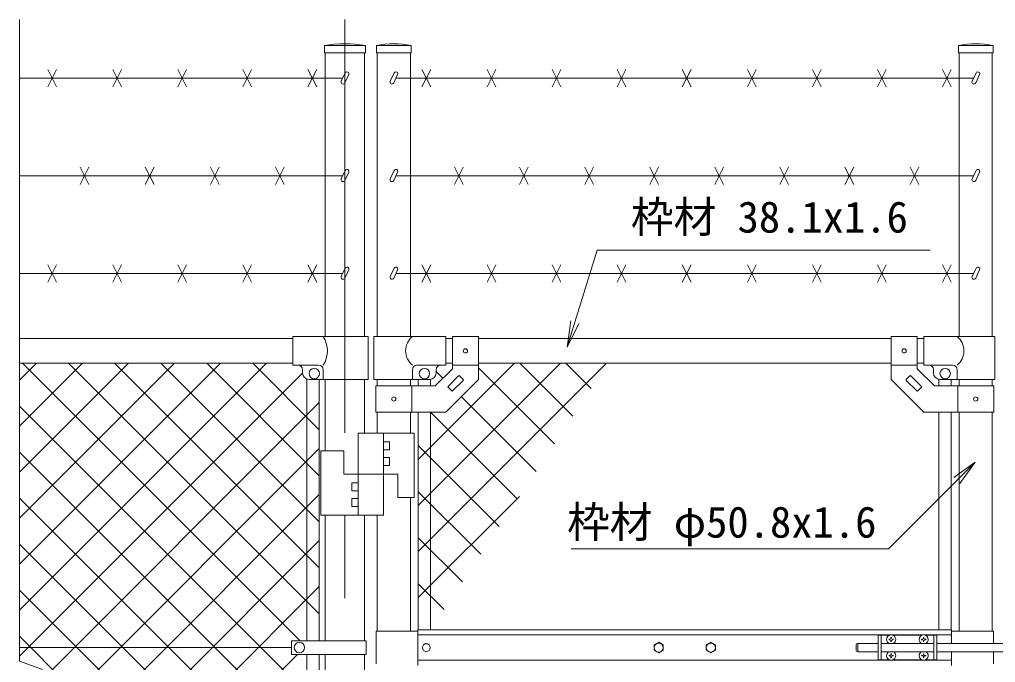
# Model space of a CAD drawing. Units: millimetres, scale not verified. Extents: x -4200 to 4200, y -2970 to 2970.
# Drawn here: x -16 to 1484, y 213 to 1202 of the extents above; entities that cross this region are included whole.
import ezdxf
from ezdxf.enums import TextEntityAlignment as Align

# ---------------------------------------------------------------- set-up
doc = ezdxf.new("R2010")
doc.units = ezdxf.units.MM
doc.header["$LTSCALE"] = 20
doc.linetypes.add('USER1', pattern=[50.8, 31.75, -6.35, 6.35, -6.35])
for name, color, linetype, lineweight in [('0-2_D-BMK', 2, 'USER1', 13), ('0-3_D-STR1', 1, 'Continuous', 18), ('0-6_D-STR3', 3, 'Continuous', 13), ('0-7_D-STR-DIM', 7, 'Continuous', 9), ('0-8_0', 7, 'Continuous', 9), ('0-9_D-STR-TXT', 7, 'Continuous', 9), ('0-A_D-STR2', 7, 'Continuous', 9)]:
    doc.layers.add(name, color=color, linetype=linetype, lineweight=lineweight)
doc.styles.add('ＭＳ ゴシック', font='')
doc.styles.get('ＭＳ ゴシック').set_extended_font_data('MS Gothic')

# ---------------------------------------------------------------- blocks, each defined once
blk = doc.blocks.new('MLeader3')
at = {"layer": '0-7_D-STR-DIM'}
blk.add_line((1419.91, 497.88), (1452.9, 521.45), dxfattribs=at)
for points in [[(1429.33, 488.45), (1452.9, 521.45), (1424.62, 493.17)], [(1424.62, 493.17), (1319.33, 387.88), (839.01, 387.88), (831.81, 387.88)]]:
    blk.add_lwpolyline(points, dxfattribs=at)
blk = doc.blocks.new('_Open')
at = {"layer": '0-8_0'}
blk.add_line((-20, 3.33), (0, 0), dxfattribs=at)
blk.add_lwpolyline([(-20, -3.33), (0, 0), (-20, 0)], dxfattribs=at)

msp = doc.modelspace()

# ---------------------------------------------------------------- linework, layer by layer
at = {"layer": '0-2_D-BMK'}
msp.add_line((484.22, 1201.52), (484.22, -518.63), dxfattribs=at)
at = {"layer": '0-3_D-STR1'}
for p, q in [((515.67, 1161.37), (452.77, 1161.37)), ((452.77, 1161.37), (452.77, 1150.37)), ((515.67, 1150.37), (515.67, 1161.37)), ((585.97, 1161.37), (532.77, 1161.37)), ((532.77, 1161.37), (532.77, 1150.37)), ((585.97, 1150.37), (585.97, 1161.37)), ((1426.97, 1161.37), (1480.17, 1161.37)), ((1426.97, 1150.37), (1426.97, 1161.37)), ((1480.17, 1161.37), (1480.17, 1150.37)), ((515.67, 1150.37), (452.77, 1150.37)), ((453.97, 1150.37), (453.97, 714.37)), ((514.47, 1150.37), (514.47, 714.37)), ((585.97, 1150.37), (532.77, 1150.37)), ((533.97, 1150.37), (533.97, 714.37)), ((584.77, 1150.37), (584.77, 714.37)), ((1426.97, 1150.37), (1480.17, 1150.37)), ((1428.17, 1150.37), (1428.17, 714.37)), ((1478.97, 1150.37), (1478.97, 714.37)), ((404.22, 711.37), (-15.78, 711.37)), ((649.37, 711.37), (639.37, 711.37)), ((1323.57, 711.37), (689.37, 711.37)), ((1373.57, 711.37), (1363.57, 711.37)), ((404.22, 673.37), (-15.78, 673.37)), ((649.37, 673.37), (639.37, 673.37)), ((1323.57, 673.37), (689.37, 673.37)), ((1373.57, 673.37), (1363.57, 673.37)), ((425.72, 649), (425.72, 246.87)), ((444.72, 648.37), (444.72, 246.87)), ((453.97, 648.37), (453.97, 538.87)), ((514.47, 648.37), (514.47, 565.87)), ((533.97, 648.37), (533.97, 638.37)), ((584.77, 648.37), (584.77, 638.37)), ((596.87, 648.37), (596.87, 638.37)), ((615.87, 648.37), (615.87, 638.37)), ((1397.07, 648.37), (1397.07, 638.37)), ((1416.07, 648.37), (1416.07, 638.37)), ((1428.17, 648.37), (1428.17, 638.37)), ((1478.97, 648.37), (1478.97, 638.37)), ((533.97, 598.37), (533.97, 565.87)), ((584.77, 598.37), (584.77, 565.87)), ((596.87, 598.37), (596.87, 263.87)), ((615.87, 598.37), (615.87, 263.87)), ((1397.07, 598.37), (1397.07, 263.87)), ((1416.07, 598.37), (1416.07, 263.87)), ((1428.17, 598.37), (1428.17, 261.37)), ((1478.97, 598.37), (1478.97, 261.37)), ((584.77, 466.87), (584.77, 261.37)), ((453.97, 439.87), (453.97, 246.87)), ((514.47, 439.87), (514.47, 246.87)), ((533.97, 439.87), (533.97, 261.37)), ((425.72, 225.87), (425.72, -176.27)), ((444.72, 225.87), (444.72, -175.63)), ((453.97, 225.87), (453.97, -17.23)), ((514.47, 225.87), (514.47, 9.77))]:
    msp.add_line(p, q, dxfattribs=at)
for centre, radius, start, end in [((484.22, 998.02), 166.35, 79.10214, 100.89786), ((559.37, 1044.94), 119.43, 77.13052, 102.86948), ((1453.57, 1044.94), 119.43, 77.13052, 102.86948)]:
    msp.add_arc(centre, radius, start, end, dxfattribs=at)
at = {"layer": '0-6_D-STR3'}
for p, q in [((40.92, 1124.78), (27.51, 1097.95)), ((40.92, 1097.95), (27.51, 1124.78)), ((140.92, 1124.78), (127.51, 1097.95)), ((140.92, 1097.95), (127.51, 1124.78)), ((240.92, 1124.78), (227.51, 1097.95)), ((240.92, 1097.95), (227.51, 1124.78)), ((340.92, 1124.78), (327.51, 1097.95)), ((340.92, 1097.95), (327.51, 1124.78)), ((440.92, 1124.78), (427.51, 1097.95)), ((440.92, 1097.95), (427.51, 1124.78)), ((602.66, 1124.78), (616.07, 1097.95)), ((602.66, 1097.95), (616.07, 1124.78)), ((702.66, 1124.78), (716.07, 1097.95)), ((702.66, 1097.95), (716.07, 1124.78)), ((802.66, 1124.78), (816.07, 1097.95)), ((802.66, 1097.95), (816.07, 1124.78)), ((902.66, 1124.78), (916.07, 1097.95)), ((902.66, 1097.95), (916.07, 1124.78)), ((1002.66, 1124.78), (1016.07, 1097.95)), ((1002.66, 1097.95), (1016.07, 1124.78)), ((1102.66, 1124.78), (1116.07, 1097.95)), ((1102.66, 1097.95), (1116.07, 1124.78)), ((1202.66, 1124.78), (1216.07, 1097.95)), ((1202.66, 1097.95), (1216.07, 1124.78)), ((1302.66, 1124.78), (1316.07, 1097.95)), ((1302.66, 1097.95), (1316.07, 1124.78)), ((1402.66, 1124.78), (1416.07, 1097.95)), ((1402.66, 1097.95), (1416.07, 1124.78)), ((-15.78, 1111.37), (480.91, 1111.37)), ((484.65, 1119.4), (478.7, 1106.64)), ((490.09, 1116.86), (484.14, 1104.1)), ((559.8, 1119.4), (553.85, 1106.64)), ((565.24, 1116.86), (559.29, 1104.1)), ((1450.26, 1111.37), (562.68, 1111.37)), ((1454, 1119.4), (1448.05, 1106.64)), ((1459.44, 1116.86), (1453.49, 1104.1)), ((-15.78, 961.37), (480.91, 961.37)), ((90.92, 974.78), (77.51, 947.95)), ((90.92, 947.95), (77.51, 974.78)), ((190.92, 974.78), (177.51, 947.95)), ((190.92, 947.95), (177.51, 974.78)), ((290.92, 974.78), (277.51, 947.95)), ((290.92, 947.95), (277.51, 974.78)), ((390.92, 974.78), (377.51, 947.95)), ((390.92, 947.95), (377.51, 974.78)), ((484.65, 969.4), (478.7, 956.64)), ((490.09, 966.86), (484.14, 954.1)), ((559.8, 969.4), (553.85, 956.64)), ((565.24, 966.86), (559.29, 954.1)), ((1450.26, 961.37), (562.68, 961.37)), ((652.66, 974.78), (666.07, 947.95)), ((652.66, 947.95), (666.07, 974.78)), ((752.66, 974.78), (766.07, 947.95)), ((752.66, 947.95), (766.07, 974.78)), ((852.66, 974.78), (866.07, 947.95)), ((852.66, 947.95), (866.07, 974.78)), ((952.66, 974.78), (966.07, 947.95)), ((952.66, 947.95), (966.07, 974.78)), ((1052.66, 974.78), (1066.07, 947.95)), ((1052.66, 947.95), (1066.07, 974.78)), ((1152.66, 974.78), (1166.07, 947.95)), ((1152.66, 947.95), (1166.07, 974.78)), ((1252.66, 974.78), (1266.07, 947.95)), ((1252.66, 947.95), (1266.07, 974.78)), ((1352.66, 974.78), (1366.07, 947.95)), ((1352.66, 947.95), (1366.07, 974.78)), ((1454, 969.4), (1448.05, 956.64)), ((1459.44, 966.86), (1453.49, 954.1)), ((-15.78, 811.37), (480.91, 811.37)), ((40.92, 824.78), (27.51, 797.95)), ((40.92, 797.95), (27.51, 824.78)), ((140.92, 824.78), (127.51, 797.95)), ((140.92, 797.95), (127.51, 824.78)), ((240.92, 824.78), (227.51, 797.95)), ((240.92, 797.95), (227.51, 824.78)), ((340.92, 824.78), (327.51, 797.95)), ((340.92, 797.95), (327.51, 824.78)), ((440.92, 824.78), (427.51, 797.95)), ((440.92, 797.95), (427.51, 824.78)), ((484.65, 819.4), (478.7, 806.64)), ((490.09, 816.86), (484.14, 804.1)), ((559.8, 819.4), (553.85, 806.64)), ((565.24, 816.86), (559.29, 804.1)), ((1450.26, 811.37), (562.68, 811.37)), ((602.66, 824.78), (616.07, 797.95)), ((602.66, 797.95), (616.07, 824.78)), ((702.66, 824.78), (716.07, 797.95)), ((702.66, 797.95), (716.07, 824.78)), ((802.66, 824.78), (816.07, 797.95)), ((802.66, 797.95), (816.07, 824.78)), ((902.66, 824.78), (916.07, 797.95)), ((902.66, 797.95), (916.07, 824.78)), ((1002.66, 824.78), (1016.07, 797.95)), ((1002.66, 797.95), (1016.07, 824.78)), ((1102.66, 824.78), (1116.07, 797.95)), ((1102.66, 797.95), (1116.07, 824.78)), ((1202.66, 824.78), (1216.07, 797.95)), ((1202.66, 797.95), (1216.07, 824.78)), ((1302.66, 824.78), (1316.07, 797.95)), ((1302.66, 797.95), (1316.07, 824.78)), ((1402.66, 824.78), (1416.07, 797.95)), ((1402.66, 797.95), (1416.07, 824.78)), ((1454, 819.4), (1448.05, 806.64)), ((1459.44, 816.86), (1453.49, 804.1)), ((519.92, 714.37), (404.22, 714.37)), ((404.22, 670.37), (404.22, 714.37)), ((519.92, 648.37), (519.92, 714.37)), ((639.37, 714.37), (528.42, 714.37)), ((528.42, 714.37), (528.42, 648.37)), ((639.37, 670.37), (639.37, 714.37)), ((649.37, 714.62), (649.37, 664.94)), ((649.37, 714.62), (689.37, 714.62)), ((689.37, 714.62), (689.37, 648.37)), ((1323.57, 714.62), (1323.57, 648.37)), ((1363.57, 714.62), (1323.57, 714.62)), ((1363.57, 714.62), (1363.57, 664.94)), ((1373.57, 714.37), (1482.92, 714.37)), ((1373.57, 670.37), (1373.57, 714.37)), ((1482.92, 714.37), (1482.92, 648.37)), ((443.82, 670.37), (404.22, 670.37)), ((419.22, 658.37), (419.22, 663.37)), ((450.82, 648.37), (450.82, 663.37)), ((587.92, 648.37), (587.92, 663.37)), ((639.37, 670.37), (594.92, 670.37)), ((622.8, 638.37), (649.37, 664.94)), ((624.37, 658.37), (624.37, 663.37)), ((649.37, 670.12), (689.37, 670.12)), ((1363.57, 670.12), (1323.57, 670.12)), ((1390.13, 638.37), (1363.57, 664.94)), ((1373.57, 670.37), (1418.02, 670.37)), ((1388.57, 658.37), (1388.57, 663.37)), ((1425.02, 648.37), (1425.02, 663.37)), ((519.92, 648.37), (429.22, 648.37)), ((528.42, 648.37), (614.37, 648.37)), ((642.7, 637.77), (658.96, 654.03)), ((649.77, 630.7), (666.03, 646.96)), ((660.38, 654.03), (666.03, 648.38)), ((1352.55, 654.03), (1346.9, 648.38)), ((1363.16, 630.7), (1346.9, 646.96)), ((1370.23, 637.77), (1353.97, 654.03)), ((1482.92, 648.37), (1398.57, 648.37)), ((531.67, 638.37), (622.8, 638.37)), ((531.67, 638.37), (531.67, 598.37)), ((587.07, 638.37), (587.07, 598.37)), ((642.7, 636.36), (648.35, 630.7)), ((1370.23, 636.36), (1364.58, 630.7)), ((1481.27, 638.37), (1390.13, 638.37)), ((1425.87, 638.37), (1425.87, 598.37)), ((1481.27, 638.37), (1481.27, 598.37)), ((504.47, 565.87), (590.47, 565.87)), ((504.47, 565.87), (504.47, 439.87)), ((543.47, 565.87), (543.47, 439.87)), ((590.47, 565.87), (590.47, 466.87)), ((543.47, 552.37), (552.97, 552.37)), ((543.47, 540.37), (552.97, 540.37)), ((552.97, 552.37), (552.97, 540.37)), ((447.47, 538.87), (482.47, 538.87)), ((447.47, 538.87), (447.47, 439.87)), ((482.47, 538.87), (482.47, 502.87)), ((543.47, 528.37), (552.97, 528.37)), ((552.97, 528.37), (552.97, 516.37)), ((543.47, 516.37), (552.97, 516.37)), ((482.47, 502.87), (565.47, 502.87)), ((565.47, 502.87), (565.47, 466.87)), ((494.97, 477.37), (494.97, 489.37)), ((504.47, 489.37), (494.97, 489.37)), ((504.47, 477.37), (494.97, 477.37)), ((494.97, 453.37), (494.97, 465.37)), ((504.47, 465.37), (494.97, 465.37)), ((565.47, 466.87), (590.47, 466.87)), ((504.47, 453.37), (494.97, 453.37)), ((447.47, 439.87), (543.47, 439.87)), ((532.37, 261.37), (532.37, 211.37)), ((596.47, 261.37), (532.37, 261.37)), ((1416.47, 263.87), (596.47, 263.87)), ((596.47, 263.87), (596.47, 208.87)), ((1416.47, 255.87), (596.47, 255.87)), ((1303.57, 255.37), (1303.57, 217.37)), ((1320.97, 255.37), (1303.57, 255.37)), ((1308.07, 255.37), (1308.07, 217.37)), ((1370.97, 255.37), (1326.16, 255.37)), ((1393.57, 255.37), (1376.16, 255.37)), ((1389.07, 255.37), (1389.07, 217.37)), ((1393.57, 255.37), (1393.57, 217.37)), ((1416.47, 263.87), (1416.47, 242.87)), ((1416.47, 261.37), (1481.07, 261.37)), ((1481.07, 261.37), (1481.07, 242.87)), ((402.22, 225.87), (402.22, 246.87)), ((402.22, 246.87), (517.02, 246.87)), ((517.02, 225.87), (517.02, 246.87)), ((1283.57, 242.87), (1272.62, 242.87)), ((1272.62, 242.87), (1272.62, 229.87)), ((1283.41, 242.87), (1303.57, 242.87)), ((1308.07, 242.87), (1389.07, 242.87)), ((1320.42, 248.47), (1320.42, 248.87)), ((1321.71, 248.45), (1320.42, 248.47)), ((1323.17, 252.02), (1323.15, 250.72)), ((1323.17, 245.72), (1323.15, 247.01)), ((1323.96, 252.02), (1323.17, 252.02)), ((1323.96, 245.72), (1323.17, 245.72)), ((1323.96, 252.02), (1323.98, 250.72)), ((1323.96, 245.72), (1323.98, 247.01)), ((1325.42, 249.29), (1326.72, 249.26)), ((1326.72, 249.26), (1326.72, 248.87)), ((1371.71, 249.29), (1370.42, 249.26)), ((1370.42, 249.26), (1370.42, 248.87)), ((1373.17, 252.02), (1373.15, 250.72)), ((1373.17, 245.72), (1373.15, 247.01)), ((1373.96, 252.02), (1373.17, 252.02)), ((1373.96, 245.72), (1373.17, 245.72)), ((1373.96, 252.02), (1373.98, 250.72)), ((1373.96, 245.72), (1373.98, 247.01)), ((1375.42, 248.45), (1376.72, 248.47)), ((1376.72, 248.47), (1376.72, 248.87)), ((1393.57, 242.87), (1574.87, 242.87)), ((402.22, 236.37), (-15.78, 236.37)), ((402.22, 225.87), (517.02, 225.87)), ((1269.62, 239.87), (1269.62, 232.87)), ((1283.57, 229.87), (1272.62, 229.87)), ((1283.41, 229.87), (1303.57, 229.87)), ((1308.07, 229.87), (1389.07, 229.87)), ((1323.17, 227.02), (1323.15, 225.72)), ((1323.96, 227.02), (1323.17, 227.02)), ((1323.96, 227.02), (1323.98, 225.72)), ((1373.17, 227.02), (1373.15, 225.72)), ((1373.96, 227.02), (1373.17, 227.02)), ((1373.96, 227.02), (1373.98, 225.72)), ((1393.57, 229.87), (1574.87, 229.87)), ((1416.47, 229.87), (1416.47, 208.87)), ((1481.07, 229.87), (1481.07, 211.37)), ((1416.47, 216.87), (596.47, 216.87)), ((1320.97, 217.37), (1303.57, 217.37)), ((1320.42, 223.47), (1320.42, 223.87)), ((1321.71, 223.45), (1320.42, 223.47)), ((1323.17, 220.72), (1323.15, 222.01)), ((1323.96, 220.72), (1323.17, 220.72)), ((1323.96, 220.72), (1323.98, 222.01)), ((1325.42, 224.29), (1326.72, 224.26)), ((1325.42, 223.45), (1326.72, 223.47)), ((1370.97, 217.37), (1326.16, 217.37)), ((1326.72, 224.26), (1326.72, 223.87)), ((1326.72, 223.47), (1326.72, 223.87)), ((1371.71, 224.29), (1370.42, 224.26)), ((1370.42, 224.26), (1370.42, 223.87)), ((1373.17, 220.72), (1373.15, 222.01)), ((1373.96, 220.72), (1373.17, 220.72)), ((1373.96, 220.72), (1373.98, 222.01)), ((1375.42, 224.29), (1376.72, 224.26)), ((1375.42, 223.45), (1376.72, 223.47)), ((1393.57, 217.37), (1376.16, 217.37)), ((1376.72, 224.26), (1376.72, 223.87)), ((1376.72, 223.47), (1376.72, 223.87))]:
    msp.add_line(p, q, dxfattribs=at)
for points in [[(531.67, 598.37), (639.37, 598.37), (689.37, 648.37)], [(1481.27, 598.37), (1373.57, 598.37), (1323.57, 648.37)], [(1321.71, 249.29), (1320.42, 249.26), (1320.42, 248.87)], [(1325.42, 248.45), (1326.72, 248.47), (1326.72, 248.87)], [(1371.71, 248.45), (1370.42, 248.47), (1370.42, 248.87)], [(1375.42, 249.29), (1376.72, 249.26), (1376.72, 248.87)], [(1321.71, 224.29), (1320.42, 224.26), (1320.42, 223.87)], [(1371.71, 223.45), (1370.42, 223.47), (1370.42, 223.87)]]:
    msp.add_lwpolyline(points, dxfattribs=at)
for points in [[(966.47, 244.47), (959.45, 240.42), (959.45, 232.32), (966.47, 228.27), (973.48, 232.32), (973.48, 240.42)], [(1046.47, 244.47), (1039.45, 240.42), (1039.45, 232.32), (1046.47, 228.27), (1053.48, 232.32), (1053.48, 240.42)]]:
    msp.add_lwpolyline(points, close=True, dxfattribs=at)
for centre, radius in [((669.37, 692.37), 3.25), ((1343.57, 692.37), 3.25), ((437.22, 657.37), 8), ((606.37, 657.37), 8), ((1406.57, 657.37), 8), ((559.37, 618.37), 3.25), ((1453.57, 618.37), 3.25), ((414.22, 236.37), 8), ((609.37, 236.37), 6), ((966.47, 236.37), 7.03), ((1046.47, 236.37), 7.03)]:
    msp.add_circle(centre, radius, dxfattribs=at)
for centre, radius, start, end in [((487.37, 1118.13), 3, 334.99524, 154.99707), ((562.52, 1118.13), 3, 334.99524, 154.99707), ((1456.72, 1118.13), 3, 334.99524, 154.99707), ((481.42, 1105.37), 3, 154.99707, 334.99524), ((556.57, 1105.37), 3, 154.99707, 334.99524), ((1450.77, 1105.37), 3, 154.99707, 334.99524), ((487.37, 968.13), 3, 334.99524, 154.99707), ((562.52, 968.13), 3, 334.99524, 154.99707), ((1456.72, 968.13), 3, 334.99524, 154.99707), ((481.42, 955.37), 3, 154.99707, 334.99524), ((556.57, 955.37), 3, 154.99707, 334.99524), ((1450.77, 955.37), 3, 154.99707, 334.99524), ((487.37, 818.13), 3, 334.99524, 154.99707), ((562.52, 818.13), 3, 334.99524, 154.99707), ((1456.72, 818.13), 3, 334.99524, 154.99707), ((481.42, 805.37), 3, 154.99707, 334.99524), ((556.57, 805.37), 3, 154.99707, 334.99524), ((1450.77, 805.37), 3, 154.99707, 334.99524), ((416.6, 692.37), 40.68, 327.25964, 32.74036), ((606.11, 692.37), 28.55, 129.59418, 230.40582), ((1406.82, 692.37), 28.55, 309.59418, 50.40582), ((412.22, 663.37), 7, 0, 90), ((443.82, 663.37), 7, 0, 90), ((594.92, 663.37), 7, 90, 180), ((631.37, 663.37), 7, 90, 180), ((1381.57, 663.37), 7, 0, 90), ((1418.02, 663.37), 7, 0, 90), ((429.22, 658.37), 10, 180, 270), ((614.37, 658.37), 10, 270, 0), ((659.67, 653.33), 1, 45, 135), ((665.33, 647.67), 1, 315, 45), ((1347.6, 647.67), 1, 135, 225), ((1353.26, 653.33), 1, 45, 135), ((1398.57, 658.37), 10, 180, 270), ((643.41, 637.06), 1, 135, 225), ((649.06, 631.41), 1, 225, 315), ((1363.87, 631.41), 1, 225, 315), ((1369.53, 637.06), 1, 315, 45), ((1323.57, 248.87), 7, 0, 180), ((1373.57, 248.87), 7, 0, 180), ((1272.62, 239.87), 3, 90, 180), ((1323.57, 248.87), 7, 180, 238.99728), ((1321.66, 250.77), 1.49, 270, 0), ((1321.66, 246.96), 1.49, 0, 90), ((1325.47, 250.77), 1.49, 180, 270), ((1325.47, 246.96), 1.49, 90, 180), ((1323.57, 248.87), 7, 301.00272, 0), ((1373.57, 248.87), 7, 180, 238.99728), ((1371.66, 250.77), 1.49, 270, 0), ((1371.66, 246.96), 1.49, 0, 90), ((1375.47, 250.77), 1.49, 180, 270), ((1375.47, 246.96), 1.49, 90, 180), ((1373.57, 248.87), 7, 301.00272, 0), ((1272.62, 232.87), 3, 180, 270), ((1323.57, 223.87), 7, 121.00272, 180), ((1321.66, 225.77), 1.49, 270, 0), ((1325.47, 225.77), 1.49, 180, 270), ((1323.57, 223.87), 7, 0, 58.99728), ((1373.57, 223.87), 7, 121.00272, 180), ((1371.66, 225.77), 1.49, 270, 0), ((1375.47, 225.77), 1.49, 180, 270), ((1373.57, 223.87), 7, 0, 58.99728), ((1323.57, 223.87), 7, 180, 0), ((1321.66, 221.96), 1.49, 0, 90), ((1325.47, 221.96), 1.49, 90, 180), ((1373.57, 223.87), 7, 180, 0), ((1371.66, 221.96), 1.49, 0, 90), ((1375.47, 221.96), 1.49, 90, 180)]:
    msp.add_arc(centre, radius, start, end, dxfattribs=at)
at = {"layer": '0-7_D-STR-DIM'}
for p in [(-15.78, 1201.52), (19.45, 202.77)]:
    msp.add_line(p, (-15.78, 215.59), dxfattribs=at)
at = {"layer": '0-9_D-STR-TXT'}
msp.add_lwpolyline([(1383.78, 847.04), (871.72, 847.04), (826.36, 700.08)], dxfattribs=at)
at = {"layer": '0-A_D-STR2'}
for p, q in [((-15.78, 293.91), (363.67, 673.37)), ((-15.78, 364.62), (292.96, 673.37)), ((-15.78, 435.34), (222.25, 673.37)), ((-15.78, 506.05), (151.54, 673.37)), ((-15.78, 576.76), (80.83, 673.37)), ((-15.78, 647.47), (10.12, 673.37)), ((415.48, 246.87), (-11.02, 673.37)), ((444.72, 288.35), (59.69, 673.37)), ((444.72, 359.06), (130.41, 673.37)), ((444.72, 429.77), (201.12, 673.37)), ((444.72, 500.48), (271.83, 673.37)), ((444.72, 571.19), (342.54, 673.37)), ((596.87, 525.38), (744.85, 673.37)), ((596.87, 454.67), (815.57, 673.37)), ((596.87, 383.96), (886.28, 673.37)), ((634.69, 650.26), (624.37, 660.59)), ((806.18, 549.49), (689.37, 666.3)), ((834.45, 591.93), (753.01, 673.37)), ((862.73, 634.36), (823.72, 673.37)), ((-15.78, 223.2), (419.22, 658.2)), ((777.9, 507.06), (662.98, 621.98)), ((-15.78, 152.49), (444.72, 612.99)), ((444.72, 146.93), (-15.78, 607.43)), ((749.63, 464.62), (615.88, 598.37)), ((-15.78, 81.78), (444.72, 542.28)), ((721.35, 422.19), (596.87, 546.67)), ((444.72, 76.21), (-15.78, 536.71)), ((-15.78, 11.07), (444.72, 471.57)), ((444.72, 5.5), (-15.78, 466)), ((693.08, 379.75), (596.87, 475.96)), ((596.87, 313.25), (752.4, 468.78)), ((664.8, 337.31), (596.87, 405.25)), ((-15.78, -59.64), (444.72, 400.86)), ((444.72, -65.21), (-15.78, 395.29)), ((-15.78, -130.35), (444.72, 330.15)), ((636.53, 294.88), (596.87, 334.54)), ((444.72, -135.92), (-15.78, 324.58)), ((419.95, -181.87), (-15.78, 253.87)), ((-15.36, -200.63), (411.14, 225.87))]:
    msp.add_line(p, q, dxfattribs=at)

# ---------------------------------------------------------------- block references
at = {"layer": '0-7_D-STR-DIM'}
msp.add_blockref('MLeader3', (0, 0), dxfattribs=at)
at = {"layer": '0-9_D-STR-TXT', "xscale": 2, "yscale": 2, "rotation": 252.84683}
msp.add_blockref('_Open', (825.77, 698.17), dxfattribs=at)

# ---------------------------------------------------------------- texts
at = {"layer": '0-9_D-STR-TXT', "style": 'ＭＳ ゴシック'}
for s, p in [('枠材 38.1x1.6', (923.66, 859.63)), ('枠材 φ50.8x1.6', (825.67, 390.85))]:
    msp.add_text(s, height=48.09, dxfattribs=at).set_placement(p, align=Align.BOTTOM_LEFT)

doc.saveas('drawing.dxf')
